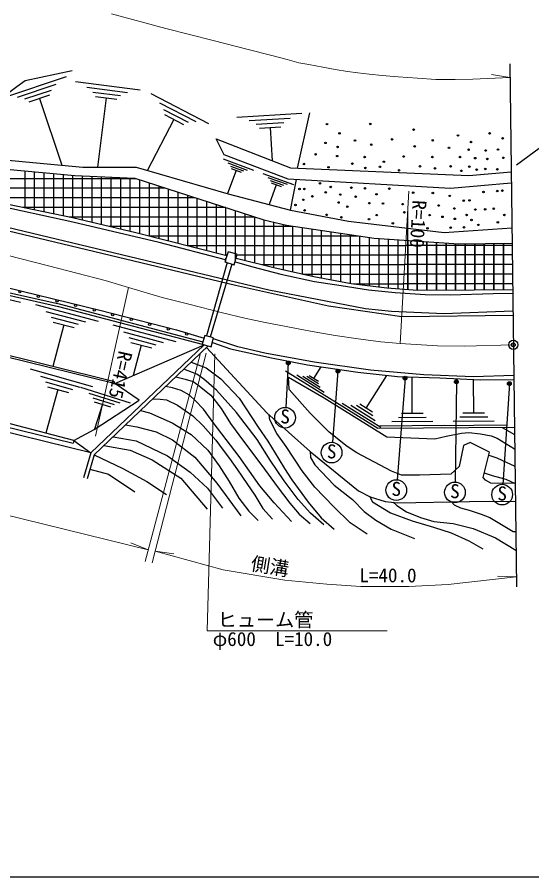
# Model space of a CAD drawing. Units: millimetres at full size, sheet at 1:1000; details may follow other scales. Extents: x 40000 to 680000, y 20000 to 380000.
# Drawn here: x 296467 to 363711, y 205000 to 317320 of the extents above; entities that cross this region are included whole.
import ezdxf
from ezdxf.enums import TextEntityAlignment as Align

# ---------------------------------------------------------------- set-up
doc = ezdxf.new("R2010")
doc.units = ezdxf.units.MM
doc.header["$LTSCALE"] = 1000
doc.header["$PDMODE"] = 32
doc.header["$PDSIZE"] = 500
doc.linetypes.add('CHAIN', pattern=[18.5, 12, -1.5, 3.5, -1.5])
for name, color, linetype, lineweight in [('M-BGD', 7, 'Continuous', 25), ('M-BGD-EXST', 7, 'Continuous', 25), ('M-BMK', 2, 'CHAIN', 13), ('M-BMK-OTRS', 5, 'Continuous', 25), ('M-BMK-SRVR', 3, 'Continuous', 25), ('M-STR-HTXT', 7, 'Continuous', 13), ('M-TTL-BAND', 7, 'Continuous', 25)]:
    doc.layers.add(name, color=color, linetype=linetype, lineweight=lineweight)
doc.layers.add('M-OTRS', color=6, linetype='Continuous')
doc.styles.add('ＭＳ ゴシック', font='')
doc.styles.get('ＭＳ ゴシック').set_extended_font_data('MS Gothic')

msp = doc.modelspace()

# ---------------------------------------------------------------- hatches: boundary and pattern name
at = {"layer": 'M-BGD-EXST'}
for points in [[(332113, 272260, -1), (331674, 272021, -0.41421), (331774, 272360, -0.41421)], [(338602, 271190, -1), (338162, 270951, -0.41421), (338262, 271290, -0.41421)], [(347363, 270277, -1), (346924, 270038, -0.41421), (347024, 270377, -0.41421)], [(354074, 269805, -1), (353635, 269566, -0.41421), (353735, 269905, -0.41421)], [(361003, 269560, -1), (360564, 269321, -0.41421), (360664, 269660, -0.41421)]]:
    msp.add_hatch(color=256, dxfattribs=at).paths.add_polyline_path(points)

# ---------------------------------------------------------------- linework, layer by layer
at = {"layer": 'M-BGD'}
for p, q in [((294842, 306886), (302898, 309589)), ((304090, 308907), (312521, 307839)), ((296502, 306875), (301580, 308579)), ((297483, 306637), (300942, 307797)), ((305581, 308175), (310894, 307502)), ((298050, 306259), (300717, 307154)), ((299383, 306707), (302314, 297971)), ((306360, 307534), (309979, 307076)), ((306707, 306948), (309498, 306594)), ((308102, 306771), (306956, 297721)), ((313918, 307353), (321460, 303437)), ((315064, 306152), (319818, 303684)), ((315574, 305280), (318812, 303600)), ((315697, 304610), (318193, 303314)), ((325187, 304261), (333670, 304765)), ((333096, 297580), (334690, 304826)), ((316945, 303962), (313492, 297312)), ((326787, 303817), (332134, 304135)), ((327672, 303330), (331313, 303547)), ((328120, 302818), (330928, 302985)), ((329524, 302901), (329782, 298564)), ((323371, 298798), (327352, 297313)), ((324013, 298271), (326522, 297336)), ((324319, 297870), (326028, 297233)), ((297500, 292441), (297500, 297247)), ((298750, 292182), (298750, 297129)), ((300000, 291923), (300000, 297012)), ((301250, 291664), (301250, 296895)), ((302500, 291405), (302500, 296778)), ((303750, 291144), (303750, 296660)), ((305000, 290845), (305000, 296592)), ((306250, 290546), (306250, 296537)), ((325079, 297299), (323953, 294276)), ((324420, 297545), (325738, 297053)), ((328560, 296889), (332569, 295481)), ((292703, 296250), (311948, 296250)), ((307500, 290246), (307500, 296481)), ((308750, 289947), (308750, 296426)), ((310000, 289647), (310000, 296370)), ((311250, 289348), (311250, 296315)), ((312500, 289043), (312500, 296072)), ((313750, 288730), (313750, 295669)), ((329212, 296375), (331739, 295488)), ((330297, 295424), (329394, 292852)), ((329526, 295980), (331247, 295375)), ((329634, 295657), (330961, 295190)), ((332911, 296100), (332157, 292127)), ((292301, 295017), (315776, 295017)), ((315000, 288417), (315000, 295267)), ((316250, 288104), (316250, 294864)), ((317500, 287791), (317500, 294461)), ((292301, 293750), (318750, 293750)), ((318750, 287478), (318750, 294059)), ((318750, 293750), (319696, 293754)), ((320000, 287165), (320000, 293656)), ((321250, 286852), (321250, 293253)), ((297216, 292500), (323750, 292500)), ((322500, 286539), (322500, 292850)), ((323750, 286226), (323750, 292448)), ((325000, 285581), (325000, 292045)), ((303245, 291250), (327500, 291250)), ((326250, 285545), (326250, 291642)), ((327500, 285232), (327500, 291239)), ((347500, 281753), (347500, 291936)), ((308528, 290000), (332528, 290000)), ((328750, 284918), (328750, 290840)), ((330000, 284604), (330000, 290534)), ((331250, 284322), (331250, 290228)), ((332500, 284040), (332500, 290004)), ((333750, 283759), (333750, 289819)), ((313670, 288750), (340980, 288750)), ((335000, 283477), (335000, 289634)), ((336250, 283239), (336250, 289450)), ((337500, 283011), (337500, 289265)), ((338750, 282783), (338750, 289080)), ((340000, 282555), (340000, 288895)), ((341250, 282398), (341250, 288710)), ((342500, 282247), (342500, 288525)), ((343750, 282096), (343750, 288393)), ((345000, 281955), (345000, 288309)), ((346250, 281854), (346250, 288225)), ((347500, 288141), (347500, 281753)), ((348750, 281653), (348750, 288057)), ((348750, 288057), (348750, 281653)), ((350000, 281656), (350000, 287973)), ((350000, 287973), (350000, 281656)), ((351250, 281660), (351250, 287889)), ((351250, 287889), (351250, 281660)), ((352500, 281665), (352500, 287805)), ((352500, 287805), (352500, 281665)), ((353750, 281670), (353750, 287721)), ((353750, 287721), (353750, 281670)), ((355000, 281675), (355000, 287704)), ((355000, 287704), (355000, 281675)), ((356250, 281681), (356250, 287720)), ((356250, 287720), (356250, 281681)), ((357500, 281697), (357500, 287736)), ((357500, 287736), (357500, 281697)), ((358750, 281712), (358750, 287752)), ((358750, 287752), (358750, 281712)), ((360000, 281728), (360000, 287768)), ((360000, 287768), (360000, 281728)), ((318662, 287500), (347243, 287500)), ((361127, 287500), (347243, 287500)), ((323655, 286250), (323887, 286250)), ((323750, 285317), (323750, 285849)), ((325200, 286250), (347171, 286250)), ((361143, 286250), (347171, 286250)), ((323896, 285266), (321193, 275682)), ((324498, 285053), (321700, 275533)), ((324649, 285000), (324826, 285000)), ((328422, 285000), (347098, 285000)), ((361158, 285000), (347098, 285000)), ((333789, 283750), (347026, 283750)), ((361174, 283750), (347026, 283750)), ((288622, 281976), (296911, 280105)), ((340408, 282500), (346954, 282500)), ((361190, 282500), (346954, 282500)), ((298841, 279777), (307060, 277618)), ((300224, 278857), (305404, 277496)), ((300913, 278120), (304441, 277193)), ((301180, 277493), (303901, 276778)), ((302540, 277136), (301110, 271691)), ((308984, 277112), (317204, 274953)), ((310367, 276193), (315547, 274832)), ((311056, 275455), (314585, 274528)), ((311323, 274829), (314044, 274114)), ((312684, 274471), (311642, 270506)), ((298141, 271359), (306324, 269065)), ((335223, 270104), (336186, 271650)), ((299509, 270417), (304666, 268971)), ((300186, 269668), (303698, 268683)), ((309139, 269445), (309201, 269696)), ((336600, 268295), (332993, 270542)), ((336075, 268939), (333802, 270355)), ((335855, 269393), (334307, 270358)), ((335820, 269732), (334626, 270476)), ((342071, 266218), (344752, 270522)), ((348093, 265530), (348057, 270305)), ((356124, 265591), (356090, 269971)), ((301796, 268657), (300200, 262966)), ((300442, 269037), (303151, 268278)), ((304741, 268989), (311226, 266950)), ((309509, 269354), (309338, 269396)), ((305811, 268202), (309898, 266916)), ((306333, 267586), (309117, 266711)), ((306523, 267075), (308670, 266400)), ((307596, 266738), (306577, 263496)), ((343999, 263687), (338949, 266832)), ((343264, 264588), (340082, 266570)), ((342956, 265224), (340789, 266574)), ((342907, 265698), (341236, 266739)), ((349500, 265540), (346686, 265519)), ((357530, 265602), (354717, 265580)), ((350779, 264474), (345423, 264433)), ((349921, 265005), (346273, 264978)), ((360385, 264009), (351887, 263944)), ((358810, 264535), (353454, 264494)), ((357952, 265067), (354304, 265039)), ((352354, 263948), (343856, 263883)), ((359832, 263695), (361440, 262788)), ((303867, 262020), (303801, 261669)), ((303890, 262014), (306085, 260399))]:
    msp.add_line(p, q, dxfattribs=at)
for points in [[(303638, 310301), (297523, 308992), (296432, 308234), (292950, 305654), (291518, 298997), (305029, 297713), (312010, 297742), (324019, 294257), (332189, 292121), (339738, 290687), (352240, 289173), (361098, 289790)], [(264652, 305952), (273595, 303628), (282114, 301228), (293164, 297653), (304008, 296636), (311827, 296289), (328701, 290853), (331646, 290130), (343094, 288437), (354154, 287694), (361123, 287782)], [(211233, 303660), (218539, 303283), (222906, 302960), (229331, 302622), (232168, 302461), (238744, 301876), (244417, 301316), (254689, 300082), (266230, 298465), (273683, 297108), (281231, 295712), (290198, 293955), (303715, 291153), (311952, 289180), (323869, 286197)], [(323665, 285598), (315012, 287894), (303739, 290521), (292936, 292894), (282798, 294973), (273638, 296662), (264479, 298192), (252736, 299879), (241342, 301213), (228477, 302274), (214298, 302901), (211200, 303077)], [(361024, 295615), (353091, 294920), (331887, 296160), (323529, 299333), (322471, 301448), (332179, 297619), (355499, 296634), (361005, 297113)], [(137553, 296110), (177837, 299476), (199023, 300139), (223258, 299475), (245818, 297750), (271160, 294259), (294257, 289657), (324990, 282319), (337157, 279620), (346706, 278216), (361242, 278400)], [(361235, 278915), (352208, 278569), (345365, 278878), (342000, 279224), (329367, 281637), (292987, 290374), (273388, 294310), (247566, 297969), (220173, 300029), (194114, 300562), (159495, 298528), (137996, 296594), (137765, 298570)], [(211019, 291973), (229350, 290998), (237522, 290490), (253515, 288764), (266268, 287108), (290003, 282544), (301938, 279850), (320732, 274913)], [(264979, 287958), (275757, 285953), (290860, 283034), (307261, 279050), (317292, 276456), (320885, 275400)], [(266216, 286779), (289935, 282218), (301859, 279527), (320648, 274591)], [(324929, 285344), (327258, 284722), (330929, 283731), (335320, 282799), (338802, 282245), (342393, 281701), (345854, 281347), (349784, 281087), (353046, 281039), (358656, 281217), (361206, 281249)], [(325077, 285840), (330014, 284600), (335249, 283421), (340100, 282537), (344751, 281975), (348776, 281651), (356183, 281680), (361200, 281743)], [(309139, 269445), (292110, 273644), (282312, 275744), (275143, 277120), (272084, 277604)], [(309201, 269696), (292168, 273896), (282363, 275998), (275187, 277375), (272124, 277860)], [(361342, 270481), (356085, 270332), (349587, 270608), (342644, 271199), (335258, 272253), (328829, 273400), (325319, 274231), (322101, 275279)], [(303890, 262014), (306510, 263452), (312402, 267276), (309243, 269462), (320879, 274524)], [(320879, 274524), (306085, 260399), (305132, 257133)], [(321418, 274365), (306516, 260137), (305599, 256997)], [(321204, 274161), (329109, 265621), (334756, 260552), (341082, 255433), (342585, 254670), (344556, 254025), (346185, 253882), (355573, 254024), (361550, 254100)], [(321968, 274829), (324361, 273983), (329714, 272821), (334383, 271917), (340973, 270939), (346146, 270369), (351683, 270184), (357021, 269926), (361349, 269981)], [(319207, 272254), (321161, 271483), (323067, 270067), (325451, 267555), (327937, 263758), (329206, 261929), (330635, 259561), (331391, 258353), (332370, 256859), (334507, 253968), (336192, 251890), (337904, 250443)], [(336540, 251012), (334774, 252498), (333171, 254310), (331345, 256719), (329520, 259451), (327812, 262145), (325114, 265658), (322500, 268572), (320836, 270020), (319941, 270659), (318239, 271330)], [(361428, 263707), (343598, 263571), (331542, 271081)], [(317198, 270336), (318395, 270017), (319447, 269737), (320083, 269285), (321753, 267915), (323101, 266173), (324358, 264230), (326043, 261931), (328439, 258722), (330450, 255978), (332077, 253830), (333322, 252370), (334739, 251151)], [(361521, 256386), (358355, 256444), (357650, 256839), (357351, 257196), (358180, 260474), (355656, 261749), (354766, 261363), (354222, 258597), (353120, 257631), (349044, 257475), (346665, 257494), (345377, 257989), (340865, 260390), (339585, 261204), (337240, 263103), (334759, 265583), (332006, 268664), (331929, 270299), (336599, 267568), (344767, 262467), (351052, 262216), (352519, 262595), (354541, 262964), (355464, 263042), (356989, 262896), (358381, 262614), (359206, 262313), (361464, 260905)], [(332319, 251410), (330053, 253860), (328171, 256067), (325451, 259926), (322055, 264358), (320790, 266123), (319721, 267249), (318966, 267926), (317885, 268563), (316769, 268902), (315853, 269051)], [(283964, 261747), (276640, 266869), (275527, 267956), (292186, 264501), (303801, 261669)], [(303867, 262020), (292840, 264864), (281206, 267298), (275976, 268342)], [(306085, 260399), (290836, 264161), (276819, 267403), (284260, 262121)], [(314175, 267449), (315164, 267412), (315977, 267342), (317395, 266622), (319417, 265229), (320753, 263940), (322403, 262059), (323369, 260766), (324194, 259662), (325263, 258187), (326473, 256406), (327519, 254850), (328564, 253132), (329808, 251715)], [(312568, 265915), (313741, 265633), (316715, 264310), (319181, 262806), (321378, 260755), (322866, 258687), (324153, 256658), (325424, 254477), (326730, 252792), (327963, 251560)], [(342203, 249758), (339995, 251267), (337845, 253322), (335381, 255892), (333684, 258033), (331603, 261206), (330394, 262905), (329500, 264705), (329402, 265358)], [(310641, 264075), (312121, 263781), (314616, 263138), (316750, 262112), (319668, 259839), (322566, 256420), (325705, 252157)], [(308999, 262507), (312011, 261967), (316126, 259990), (319078, 257855), (321339, 255784), (323286, 253147)], [(307807, 261369), (311226, 260743), (314115, 259488), (317853, 257102), (321276, 253053)], [(306516, 260137), (310252, 258358), (313393, 256663), (315969, 254968)], [(334756, 260552), (334810, 259789), (335345, 258837), (337892, 256185), (340297, 254281), (341807, 252737), (343343, 251605), (345318, 250444), (348362, 249202)], [(358081, 260082), (359137, 259730), (361492, 258670)], [(305969, 258263), (308399, 257604), (311854, 255313)], [(357502, 257792), (358533, 257450), (360314, 256979), (361521, 256386)], [(342495, 254716), (342901, 253986), (345249, 252558), (348060, 251501), (350864, 250698), (353188, 249932), (355477, 248887), (357290, 247853)], [(345590, 253934), (346074, 253513), (347357, 252683), (349165, 251939), (350930, 251429), (353438, 251181), (356063, 250497), (358951, 249272), (361631, 247685)], [(353237, 253989), (353558, 253600), (354389, 253192), (355526, 252886), (357087, 252405), (358210, 251953), (361272, 250117), (361600, 250121)]]:
    msp.add_lwpolyline(points, dxfattribs=at)
for points in [[(324034, 286680), (323588, 285374), (324809, 284943), (325226, 286336)], [(320648, 274591), (321799, 274253), (322137, 275404), (320986, 275743)]]:
    msp.add_lwpolyline(points, close=True, dxfattribs=at)
for centre, radius in [((336959, 303351), 100), ((342605, 303368), 100), ((338580, 302148), 100), ((348264, 302629), 100), ((358199, 302139), 100), ((340614, 301206), 100), ((345457, 301354), 100), ((350771, 301229), 100), ((354065, 301868), 100), ((355766, 301009), 100), ((359896, 301500), 100), ((336754, 300895), 100), ((338328, 300371), 100), ((342728, 300666), 100), ((348411, 300443), 100), ((352885, 300246), 100), ((355446, 300002), 100), ((357683, 299904), 100), ((359281, 300026), 100), ((335452, 299413), 100), ((338279, 299167), 100), ((341868, 299044), 100), ((346961, 299116), 100), ((350722, 299042), 100), ((354335, 299042), 100), ((356307, 298896), 100), ((357904, 298798), 100), ((359994, 298945), 100), ((333928, 298136), 100), ((337148, 297718), 100), ((340270, 298185), 100), ((341966, 297620), 100), ((343859, 297767), 100), ((344375, 298430), 100), ((349100, 297839), 100), ((351066, 297569), 100), ((353106, 297839), 100), ((355545, 297791), 100), ((346371, 297323), 100), ((354488, 297250), 100), ((356503, 297398), 100), ((357634, 297496), 100), ((359207, 297447), 100), ((336028, 295601), 100), ((333361, 294874), 100), ((334000, 294874), 100), ((336778, 294433), 100), ((337439, 295138), 100), ((340133, 295049), 100), ((341919, 294961), 100), ((343418, 294190), 100), ((345096, 294919), 100), ((348204, 294390), 100), ((350783, 294346), 100), ((357397, 294478), 100), ((359204, 294610), 100), ((359866, 294654), 100), ((333868, 293464), 100), ((335036, 293904), 100), ((338458, 293110), 100), ((338678, 294146), 100), ((340684, 293859), 100), ((352988, 293971), 100), ((354817, 293355), 100), ((355567, 293377), 100), ((332832, 292781), 100), ((334027, 292078), 100), ((339604, 292559), 100), ((342470, 293022), 100), ((344256, 292978), 100), ((346837, 292892), 100), ((351533, 292716), 100), ((353583, 292319), 100), ((356338, 292187), 100), ((357617, 292209), 100), ((358741, 292297), 100), ((336894, 291499), 100), ((338833, 291171), 100), ((342426, 290929), 100), ((343440, 291458), 100), ((347058, 291834), 100), ((350364, 291460), 100), ((352040, 291240), 100), ((353649, 290975), 100), ((355192, 291482), 100), ((355831, 290821), 100), ((360130, 291482), 100), ((345556, 290378), 100), ((350078, 289742), 100), ((353120, 289830), 100), ((354861, 289874), 100), ((356735, 290182), 100), ((359270, 290513), 100), ((296813, 281434), 150), ((299242, 280843), 150), ((301671, 280253), 150), ((304101, 279663), 150), ((306530, 279073), 150), ((308953, 278457), 150), ((311374, 277832), 150), ((313794, 277206), 150), ((316214, 276580), 150), ((318622, 275909), 150)]:
    msp.add_circle(centre, radius, dxfattribs=at)
at = {"layer": 'M-BGD-EXST'}
for p, q in [((331894, 272141), (331552, 266339)), ((338382, 271070), (337656, 261773)), ((347144, 270157), (346107, 256874)), ((353855, 269685), (353681, 256580)), ((360784, 269440), (359928, 256282))]:
    msp.add_line(p, q, dxfattribs=at)
for centre, radius in [((331894, 272141), 250), ((338382, 271070), 250), ((347144, 270157), 250), ((353855, 269685), 250), ((360784, 269440), 250), ((331472, 264991), 1350), ((337550, 260427), 1350), ((346002, 255528), 1350), ((353663, 255230), 1350), ((359840, 254935), 1350)]:
    msp.add_circle(centre, radius, dxfattribs=at)
at = {"layer": 'M-BMK'}
msp.add_lwpolyline([(295103, 286227), (300555, 284839), (307981, 282896), (310996, 282006), (315399, 280696), (318912, 279805), (323273, 278673), (326209, 277992), (328856, 277442), (331399, 276944), (333391, 276578), (335278, 276211), (338030, 275739), (341002, 275287), (343988, 274896), (346502, 274690), (351391, 274399), (354893, 274338), (361291, 274517)], dxfattribs=at)
at = {"layer": 'M-BMK-OTRS'}
for p, q in [((415427, 337932), (361727, 297964)), ((360826, 311232), (361692, 242892))]:
    msp.add_line(p, q, dxfattribs=at)
at = {"layer": 'M-BMK-SRVR'}
msp.add_circle((361291, 274517), 600, dxfattribs=at)
at = {"layer": 'M-OTRS'}
msp.add_point((361291, 274517), dxfattribs=at)
at = {"layer": 'M-STR-HTXT'}
for p, q in [((360849, 309429), (358430, 309850)), ((347654, 294589), (346502, 274690)), ((310996, 282006), (306711, 262597)), ((313188, 246190), (320380, 273246)), ((314099, 246037), (321149, 273429)), ((321292, 237120), (322306, 273321)), ((313599, 247736), (311318, 248645)), ((314483, 247529), (316918, 247221)), ((361675, 244212), (359221, 244273)), ((321292, 237120), (344812, 237120))]:
    msp.add_line(p, q, dxfattribs=at)
for points in [[(308801, 317760), (315910, 315863), (322096, 314261), (326646, 313090), (329551, 312361), (331726, 311806), (333259, 311369), (334587, 311121), (336394, 310776), (337998, 310466), (339618, 310237), (340993, 310040), (342450, 309877), (344152, 309697), (346231, 309533), (348763, 309352), (351168, 309198), (353702, 309160), (355991, 309237), (360849, 309429)], [(313599, 247736), (286275, 254416), (265050, 259527), (263494, 259973)], [(314483, 247529), (323365, 245115), (331448, 243770), (336942, 243225), (341360, 242938), (347621, 242923), (352773, 243187), (361675, 244212)]]:
    msp.add_lwpolyline(points, dxfattribs=at)
at = {"layer": 'M-TTL-BAND'}
msp.add_line((40000, 205000), (579000, 205000), dxfattribs=at)

# ---------------------------------------------------------------- texts
at = {"layer": 'M-BGD-EXST', "style": 'ＭＳ ゴシック'}
for p in [(330817, 263699), (336895, 259134), (345346, 254235), (353008, 253938), (359185, 253642)]:
    msp.add_text('S', height=1833, rotation=358.508, dxfattribs=at).set_placement(p, align=Align.BOTTOM_LEFT)
at = {"layer": 'M-STR-HTXT', "style": 'ＭＳ ゴシック'}
for s, rotation, p in [('R=100', 266.687, (347590, 293494)), ('R=415', 257.551, (309217, 273950)), ('側溝', 350.557, (326798, 244544)), ('L=40.0', 359.861, (341170, 242938))]:
    msp.add_text(s, height=1833, rotation=rotation, dxfattribs=at).set_placement(p, align=Align.BOTTOM_LEFT)
for s, p in [('ヒューム管', (322664, 237120)), ('φ600  L=10.0', (322020, 234605))]:
    msp.add_text(s, height=1833, dxfattribs=at).set_placement(p, align=Align.BOTTOM_LEFT)

doc.saveas('drawing.dxf')
